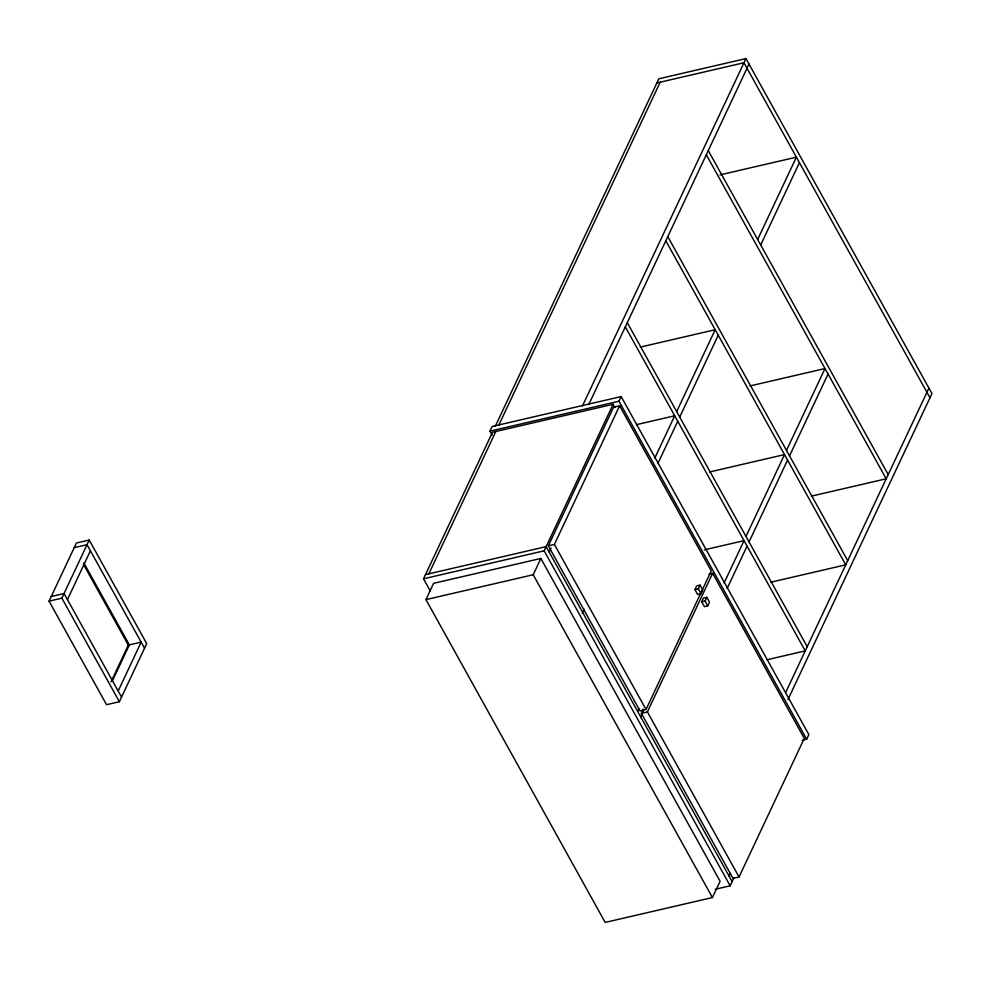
<?xml version="1.0" encoding="UTF-8"?>
<svg xmlns="http://www.w3.org/2000/svg" width="981" height="981" viewBox="0 0 981 981"><rect width="100%" height="100%" fill="white"/><g stroke="black" fill="none" stroke-linecap="round" stroke-linejoin="round"><path stroke-width="1.47" d="M49.05 601.145L76.408 543.008L89.222 540.04L146.721 643.585L119.363 701.722L106.549 704.689L49.05 601.145L61.864 598.177L89.222 540.04M67.444 599.612L90.424 550.782M111.098 681.746L128.327 645.118L141.154 642.138L118.174 690.98M112.116 681.501L129.357 644.873L83.777 562.787M492.168 435.159L489.948 431.15L492.131 426.49L621.157 396.569L808.859 734.61L806.664 739.269L802.213 740.299M430.218 590.856L423.522 578.802L492.474 432.278L613.113 404.295L614.94 407.593M495.307 426.245L658.815 78.787L745.94 58.578L931.95 393.565L787.988 699.502M428.844 573.836L495.822 431.505M498.655 425.472L660.188 82.196M425.95 599.612L433.602 583.327L540.85 558.459L720.091 881.269L712.427 897.554L605.191 922.422L425.95 599.612L533.186 574.743L540.85 558.459M582.432 406.036L745.94 58.578M588.735 404.601L748.981 64.059M423.522 578.802L544.161 550.819L613.113 404.295M548.354 545.828L613.579 407.225L619.612 405.827L711.262 570.881L646.038 709.496L640.004 710.894L548.354 545.828L554.388 544.43L619.612 405.827M489.948 431.15L618.962 401.229L621.157 396.569M549.176 552.107L551.126 547.962M654.768 458.127L674.695 415.785L636.485 424.638M676.669 411.591L715.186 329.726L640.225 347.115M757.651 239.499L796.388 157.168L719.968 174.9M582.199 613.444L584.149 609.299M657.822 463.608L677.748 421.266M679.71 417.072L718.239 335.208M760.692 244.98L799.441 162.65M637.613 711.384L638.913 708.625M694.953 589.618L696.694 585.902L700.054 585.13L702.752 589.998L701.01 593.713L697.65 594.498L694.953 589.618L698.3 588.845L700.054 585.13M708.993 574.167L712.623 573.321L804.273 738.386L739.049 876.989L733.015 878.387L641.366 713.334L643.315 709.177M640.654 716.866L643.266 711.335M641.366 713.334L647.399 711.936L712.623 573.321M701.709 601.807L703.463 598.079L706.811 597.306L709.521 602.175L707.767 605.902L704.419 606.675L701.709 601.807L705.069 601.034L706.811 597.306M724.101 582.984L744.027 540.641L704.346 549.851M746.001 536.46L784.518 454.595L709.557 471.984M786.492 450.402L825.009 368.549L750.048 385.925M727.154 588.465L747.068 546.123M749.043 541.941L787.559 460.077M789.533 455.883L828.062 374.031M785.597 692.635L928.909 388.084M729.104 876.143L730.404 873.384M715.284 889.264L730.171 885.806L734.095 877.48M656.841 82.968L743.966 62.759L929.976 397.759M74.225 547.656L87.039 544.688L144.538 648.233M51.233 596.497L64.059 593.53L121.546 697.074M425.496 574.608L546.135 546.625L732.145 881.625M811.262 496.178L886.223 478.789L706.308 154.753M770.772 582.224L845.732 564.835L665.817 240.811M767.032 659.747L805.242 650.881L625.326 326.857M708.27 150.571L888.197 474.608M667.779 236.617L847.707 560.654M627.288 322.663L807.216 646.7M618.962 401.229L806.664 739.269M698.3 588.845L701.01 593.713M705.069 601.034L707.767 605.902M554.388 544.43L646.038 709.496M647.399 711.936L739.049 876.989M544.161 550.819L730.171 885.806M533.186 574.743L712.427 897.554M83.483 564.345L128.769 645.89M61.864 598.177L119.363 701.722"/></g></svg>
